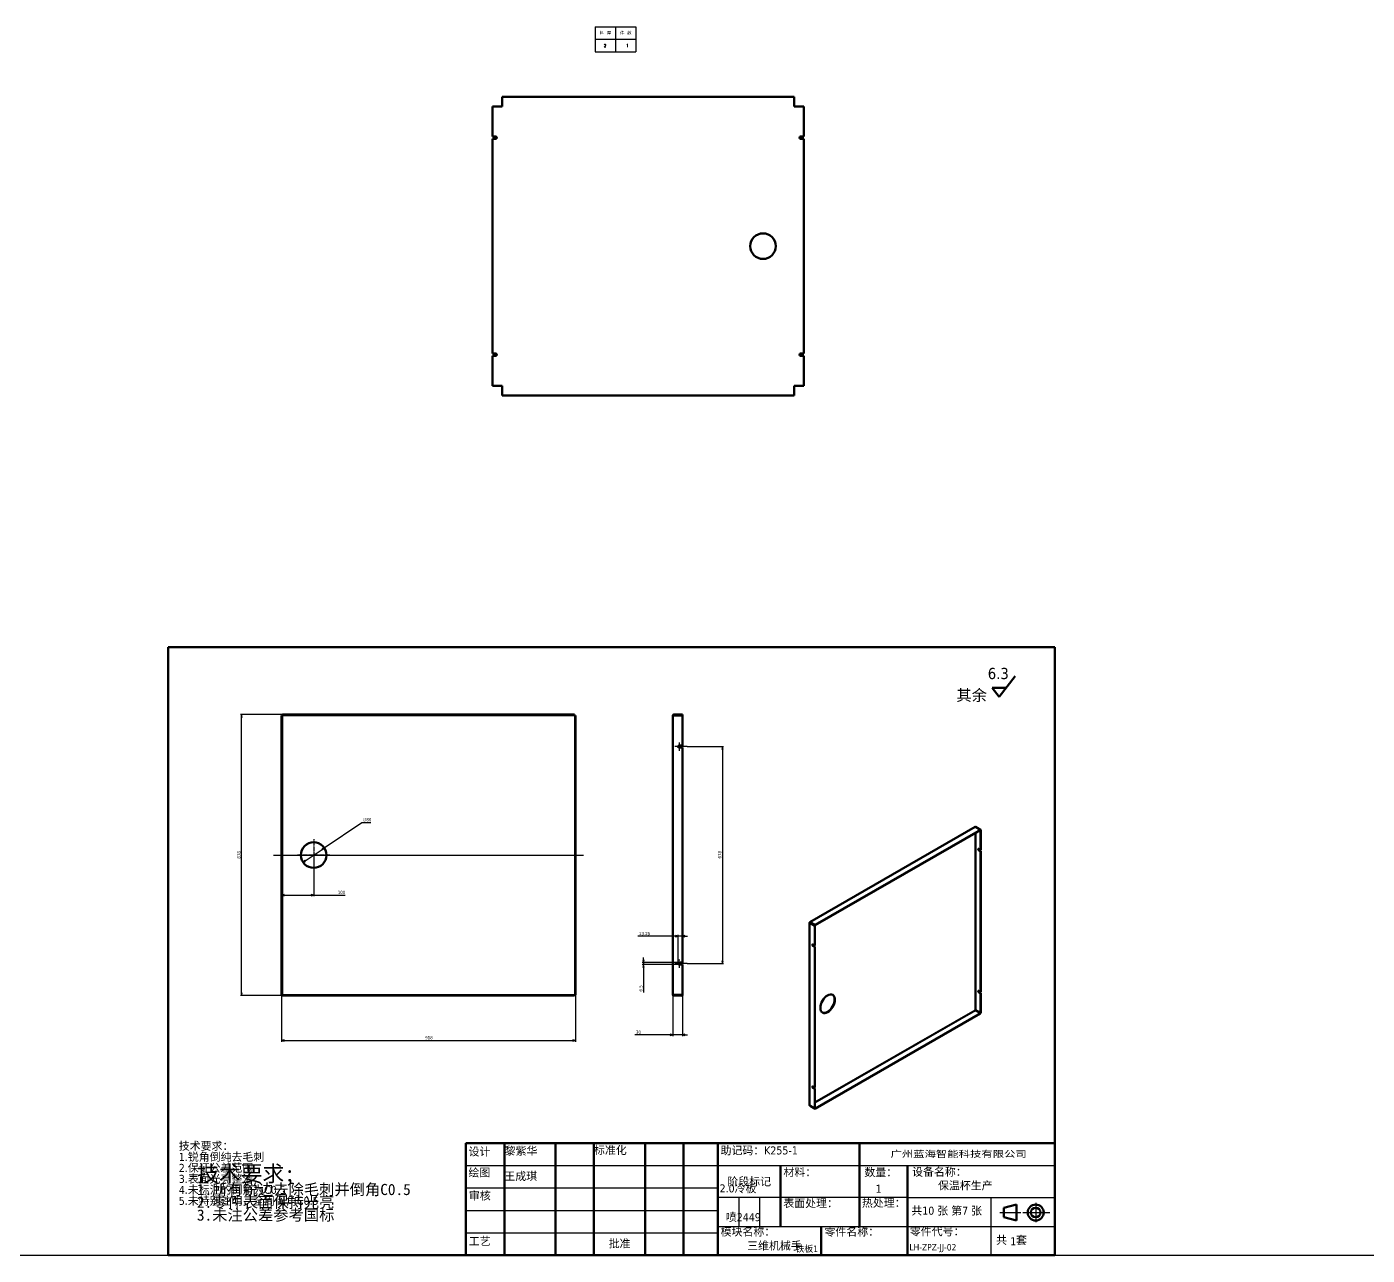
# Model space of a CAD drawing. Header units: millimetres. Extents: x 1472 to 285341, y -86221 to 5170.
# Drawn here: x 18563 to 22751, y 1332 to 5170 of the extents above; entities that cross this region are included whole.
import ezdxf
from ezdxf.enums import TextEntityAlignment as Align

# ---------------------------------------------------------------- set-up
doc = ezdxf.new("R2010")
doc.units = ezdxf.units.MM
doc.linetypes.add('CHAIN', pattern=[0.3543, 0.2362, -0.0295, 0.0591, -0.0295])
for name, color, linetype, lineweight, true_color in [('中心标记 (ISO)', 1, 'Continuous', 25, 0xff0000), ('中心线 (ISO)', 1, 'Continuous', 25, 0xff0000), ('尺寸 (ISO)', 5, 'Continuous', 25, 0x0000ff)]:
    doc.layers.add(name, color=color, linetype=linetype, lineweight=lineweight, true_color=true_color)
for name, color, linetype, lineweight in [('可见 (ISO)', 7, 'Continuous', 50), ('可见窄的 (ISO)', 7, 'Continuous', 35), ('图框 (ISO)', 7, 'Continuous', 70), ('标题 (ISO)', 7, 'Continuous', 50), ('符号 (ISO)', 7, 'Continuous', 25)]:
    doc.layers.add(name, color=color, linetype=linetype, lineweight=lineweight)
doc.styles.add('DIM', font='romans.shx', dxfattribs={"width": 0.8, "bigfont": 'bigfont.shx'})
doc.styles.get("Standard").update_dxf_attribs({"font": 'arial.ttf'})
doc.styles.add('文本样式19', font='tahoma.ttf')
doc.styles.add('文本样式91', font='tahoma.ttf')
doc.styles.add('注释文本 (ISO)', font='tahoma.ttf')
doc.dimstyles.get("Standard").update_dxf_attribs({"dimtxt": 0.18, "dimasz": 0.18, "dimexe": 0.18, "dimexo": 0.0625, "dimgap": 0.09, "dimtad": 0, "dimtih": 1, "dimtoh": 1, "dimdec": 4, "dimzin": 0, "dimdsep": 46, "dimtxsty": 'Standard', "dimcen": 0.09, "dimadec": 0, "dimazin": 0, "dimtfac": 1, "dimtdec": 4, "dimtofl": 0, "dimtmove": 0, "dimatfit": 3, "dimfxl": 0, "dimtolj": 1, "dimtzin": 0, "dimarcsym": 0})
doc.dimstyles.new('默认 (GB)', dxfattribs={"dimscale": 4, "dimtxt": 2.5, "dimasz": 2, "dimexe": 1, "dimexo": 0, "dimgap": 0.75, "dimtad": 1, "dimtoh": 1, "dimrnd": 1e-08, "dimdsep": 46, "dimtxsty": '注释文本 (ISO)', "dimblk": 'Filled-1', "dimcen": 0.09, "dimdle": 10, "dimclrd": 256, "dimclre": 256, "dimclrt": 256, "dimaunit": 1, "dimazin": 2, "dimtfac": 0.8, "dimtdec": 3, "dimtmove": 0, "dimatfit": 3, "dimldrblk": 'Filled-2', "dimfxl": 0, "dimtolj": 1, "dimtzin": 0, "dimlwd": -1, "dimlwe": -1, "dimarcsym": 0})

# ---------------------------------------------------------------- blocks, each defined once
blk = doc.blocks.new('图框 A3-A4')
at = {"layer": '图框 (ISO)'}
for p, q in [((287, 200), (10, 200)), ((10, 200), (10, 10)), ((287, 10), (287, 200)), ((10, 10), (287, 10))]:
    blk.add_line(p, q, dxfattribs=at)
blk = doc.blocks.new('标题栏 GB1')
at = {"layer": '标题 (ISO)'}
for p, q in [((361.15, 211.7), (366.21, 218.12)), ((361.15, 211.7), (359.01, 214.46)), ((359.01, 214.46), (363.33, 214.46)), ((194.57, 65.23), (194.57, 72.23)), ((194.57, 72.23), (378.57, 72.23)), ((206.57, 65.23), (206.57, 72.23)), ((222.57, 65.23), (222.57, 72.23)), ((234.57, 65.23), (234.57, 72.23)), ((250.57, 65.23), (250.57, 72.23)), ((262.57, 65.23), (262.57, 72.23)), ((273.31, 65.23), (273.31, 72.23)), ((317.57, 65.23), (317.57, 72.23)), ((378.57, 72.23), (378.57, 65.23)), ((194.57, 37.23), (194.57, 65.23)), ((206.57, 37.23), (206.57, 65.23)), ((222.57, 44.23), (222.57, 65.23)), ((234.57, 37.23), (234.57, 65.23)), ((250.57, 37.23), (250.57, 65.23)), ((262.57, 37.23), (262.57, 65.23)), ((273.31, 65.23), (273.31, 37.23)), ((317.57, 55.23), (317.57, 65.23)), ((378.57, 65.23), (378.57, 37.23)), ((317.57, 55.23), (317.57, 46.23)), ((366.57, 53.06), (362.57, 52.06)), ((362.57, 52.06), (362.57, 49.06)), ((366.57, 48.06), (366.57, 53.06)), ((305.57, 46.23), (305.57, 37.23)), ((362.57, 49.06), (366.57, 48.06)), ((222.57, 44.23), (222.57, 37.23)), ((378.57, 37.23), (194.57, 37.23))]:
    blk.add_line(p, q, dxfattribs=at)
at = {"layer": '标题 (ISO)', "lineweight": 25}
for p, q in [((194.57, 65.23), (273.31, 65.23)), ((273.31, 65.23), (378.57, 65.23)), ((194.57, 58.23), (273.31, 58.23)), ((332.57, 55.23), (273.31, 55.23)), ((279.81, 55.23), (279.81, 46.23)), ((286.31, 55.23), (286.31, 46.23)), ((332.57, 55.23), (378.57, 55.23)), ((358.57, 55.23), (358.57, 46.23)), ((194.57, 51.23), (273.31, 51.23)), ((361.32, 50.56), (367.88, 50.56)), ((368.55, 50.56), (370.07, 50.56)), ((370.07, 50.56), (376.97, 50.56)), ((372.58, 53.56), (372.58, 47.56)), ((273.31, 46.23), (378.57, 46.23)), ((358.57, 46.23), (358.57, 37.23)), ((194.57, 44.23), (273.31, 44.23))]:
    blk.add_line(p, q, dxfattribs=at)
at = {"layer": '标题 (ISO)', "lineweight": 50}
for p, q in [((292.81, 65.23), (292.81, 46.23)), ((332.57, 65.23), (332.57, 37.23))]:
    blk.add_line(p, q, dxfattribs=at)
at = {"layer": '标题 (ISO)'}
for radius in [2.5, 1.5]:
    blk.add_circle((372.57, 50.56), radius, dxfattribs=at)
at = {"layer": '标题 (ISO)', "style": '注释文本 (ISO)'}
blk.add_text('阶段标记', height=2.5, dxfattribs=at).set_placement((283.06, 60.23), align=Align.MIDDLE_CENTER)
for s, insert, char_height, attachment_point in [('\\fTahoma|b0|i0;\\H3.5000;6.3', (357.6, 220.71), 3.5, 1), ('\\fTahoma|b0|i0;\\H3.5000;其余', (347.8, 213.91), 3.5, 1), ('\\f仿宋|b0|i0;\\H2.5000;黎紫华', (206.66, 71.05), 2.5, 1), ('\\fTahoma|b0|i0;标准化', (234.57, 71.28), 2.5, 1), ('助记码：K255-1', (274.11, 71.21), 2.5, 1), ('\\fTahoma|b0|i0;设计', (195.38, 70.83), 2.5, 1), ('\\fTahoma|b0|i0;\\W1.30;\\H2.0000;广州\\fArial|b0|i0;\\W1.30;\\H2.0000;蓝海\\fTahoma|b0|i0;\\W1.30;\\H2.0000;智能科技有限公司', (348.5, 68.73), 2, 5), ('\\fTahoma|b0|i0;绘图', (195.35, 64.28), 2.5, 1), ('\\fTahoma|b0|i0;材料：', (293.76, 64.39), 2.5, 1), ('\\fTahoma|b0|i0;数量：', (319.04, 64.37), 2.5, 1), ('\\fTahoma|b0|i0;设备名称：', (333.96, 64.5), 2.5, 1), ('保温杯生产', (342.05, 60.22), 2.5, 1), ('\\fTahoma|b0|i0;审核', (195.48, 57.07), 2.5, 1), ('\\fTahoma|b0|i0;热处理：', (318.29, 54.82), 2.5, 1), ('\\fTahoma|b0|i0;模块名称：', (274.14, 45.81), 2.5, 1), ('\\fTahoma|b0|i0;零件名称：', (306.59, 45.8), 2.5, 1), ('\\fTahoma|b0|i0;零件代号：', (333.25, 45.9), 2.5, 1), ('\\fTahoma|b0|i0;批准', (242.57, 40.73), 2.5, 5), ('1', (364.63, 42.81), 2.5, 1), ('三维机械手', (282.42, 41.45), 2.5, 1)]:
    blk.add_mtext(s, dxfattribs=dict(at, insert=insert, char_height=char_height, attachment_point=attachment_point))
at = {"layer": '标题 (ISO)', "insert": (104.85, 72.61), "char_height": 2.5, "attachment_point": 1, "line_spacing_factor": 0.823237, "style": '注释文本 (ISO)'}
blk.add_mtext('\\fTahoma|b0|i0;技术要求：\\P1.锐角倒纯去毛刺\\P2.保证公差范围\\P3.表面光亮整洁\\P4.未标注的倒角为C0.5\\P5.未特别注明，全周倒角C0.5\\P', dxfattribs=at)
at = {"layer": '标题 (ISO)', "char_height": 2.5, "attachment_point": 1, "style": '注释文本 (ISO)'}
for s, insert, width in [('\\f仿宋|b0|i0;\\H2.5000;王成琪', (206.57, 63.16), 11.2281), ('\\fTahoma|b0|i0;表面处理：', (293.74, 54.71), 17.19), ('\\fTahoma|b0|i0;工艺', (195.45, 42.85), 6.876), ('\\fTahoma|b0|i0;  共   套', (358.32, 43.18), 17.7919)]:
    blk.add_mtext(s, dxfattribs=dict(at, insert=insert, width=width))
at = {"layer": '标题 (ISO)', "insert": (333.72, 52.37), "char_height": 2.5, "width": 27.2374, "attachment_point": 1, "line_spacing_factor": 0.987884, "style": '注释文本 (ISO)'}
blk.add_mtext('共10 张 第7 张', dxfattribs=at)
at = {"layer": '标题 (ISO)'}
for tag, p, height, style in [('材料_001', (293.5, 56.7), 2.5, '注释文本 (ISO)'), ('零件代号_001', (306.4, 37.87), 2, '文本样式91'), ('描述_001', (333.1, 38.7), 2, '文本样式91')]:
    blk.add_attdef(tag, p, '', height=height, dxfattribs=dict(at, style=style))
at = {"layer": '标题 (ISO)', "style": '文本样式91'}
blk.add_attdef('热处理', text='', height=2, dxfattribs=at).set_placement((318.2, 50.63), align=Align.TOP_LEFT)
at = {"layer": '标题 (ISO)', "style": '文本样式19'}
for tag, p in [('工程核准人', (256.57, 40.73)), ('工程批准日期', (267.94, 40.73))]:
    blk.add_attdef(tag, text='', height=1, dxfattribs=at).set_placement(p, align=Align.MIDDLE_CENTER)
blk = doc.blocks.new('Filled-1')
at = {"color": 0}
for p, q in [((0, 0), (-1, 0.25)), ((-1, 0.25), (-1, -0.25)), ((-1, 0), (0, 0)), ((-1, -0.25), (0, 0))]:
    blk.add_line(p, q, dxfattribs=at)
at = {"color": 0, "flags": 128}
blk.add_lwpolyline([(-1, -0.25), (0, 0), (-1, 0.25), (-1, -0.25)], dxfattribs=at)
at = {"color": 0}
blk.add_solid([(-1, -0.25), (0, 0), (-1, 0.25), (-1, -0.25)], dxfattribs=at)
blk = doc.blocks.new('*D194')
at = {"layer": 'Defpoints', "color": 0, "transparency": 16777216}
for p in [(19359.5, 2145.7), (20277.5, 2145.7), (20277.5, 2003.3)]:
    blk.add_point(p, dxfattribs=at)
at = {"layer": '尺寸 (ISO)', "transparency": 16777216}
for p, q in [((19359.5, 2145.7), (19359.5, 1999.3)), ((20277.5, 2145.7), (20277.5, 1999.3)), ((19367.5, 2003.3), (20269.5, 2003.3))]:
    blk.add_line(p, q, dxfattribs=at)
at = {"layer": '尺寸 (ISO)', "transparency": 16777216, "xscale": 8, "yscale": 8, "zscale": 8, "rotation": 180}
blk.add_blockref('Filled-1', (19359.5, 2003.3), dxfattribs=at)
at = {"layer": '尺寸 (ISO)', "transparency": 16777216, "xscale": 8, "yscale": 8, "zscale": 8}
blk.add_blockref('Filled-1', (20277.5, 2003.3), dxfattribs=at)
at = {"layer": '尺寸 (ISO)', "transparency": 16777216, "insert": (19807.8, 2016.8), "char_height": 10, "attachment_point": 1, "style": '注释文本 (ISO)'}
blk.add_mtext('\\A1;918', dxfattribs=at)
blk = doc.blocks.new('Filled-2')
at = {"color": 0}
for p, q in [((0, 0), (-1, 0.125)), ((-1, 0.125), (-1, -0.125)), ((-1, 0), (0, 0)), ((-1, -0.125), (0, 0))]:
    blk.add_line(p, q, dxfattribs=at)
at = {"color": 0, "flags": 128}
blk.add_lwpolyline([(-1, -0.125), (0, 0), (-1, 0.125), (-1, -0.125)], dxfattribs=at)
at = {"color": 0}
blk.add_solid([(-1, -0.125), (0, 0), (-1, 0.125), (-1, -0.125)], dxfattribs=at)
blk = doc.blocks.new('*D195')
at = {"layer": 'Defpoints', "color": 0, "transparency": 16777216}
for p in [(19234.5, 3021.1), (19362.1, 3021.1), (19362.1, 2143.1)]:
    blk.add_point(p, dxfattribs=at)
at = {"layer": '尺寸 (ISO)', "transparency": 16777216}
for p, q in [((19362.1, 3021.1), (19230.5, 3021.1)), ((19234.5, 2151.1), (19234.5, 3013.1)), ((19362.1, 2143.1), (19230.5, 2143.1))]:
    blk.add_line(p, q, dxfattribs=at)
at = {"layer": '尺寸 (ISO)', "transparency": 16777216, "xscale": 8, "yscale": 8, "zscale": 8}
for p, rotation in [((19234.5, 3021.1), 90), ((19234.5, 2143.1), 270)]:
    blk.add_blockref('Filled-1', p, dxfattribs=dict(at, rotation=rotation))
at = {"layer": '尺寸 (ISO)', "transparency": 16777216, "insert": (19221, 2571.2), "char_height": 10, "attachment_point": 1, "rotation": 90, "style": '注释文本 (ISO)'}
blk.add_mtext('\\A1;878', dxfattribs=at)
blk = doc.blocks.new('*D187')
at = {"layer": 'Defpoints', "color": 0, "transparency": 16777216}
for p in [(19359.5, 2682.1), (19459.5, 2582.1), (19459.5, 2457.4)]:
    blk.add_point(p, dxfattribs=at)
at = {"layer": '尺寸 (ISO)', "transparency": 16777216}
for p, q in [((19459.5, 2582.1), (19459.5, 2453.4)), ((19367.5, 2457.4), (19451.5, 2457.4)), ((19459.5, 2457.4), (19558.1, 2457.4))]:
    blk.add_line(p, q, dxfattribs=at)
at = {"layer": '尺寸 (ISO)', "transparency": 16777216, "xscale": 8, "yscale": 8, "zscale": 8, "rotation": 180}
blk.add_blockref('Filled-1', (19359.5, 2457.4), dxfattribs=at)
at = {"layer": '尺寸 (ISO)', "transparency": 16777216, "xscale": 8, "yscale": 8, "zscale": 8}
blk.add_blockref('Filled-1', (19459.5, 2457.4), dxfattribs=at)
at = {"layer": '尺寸 (ISO)', "transparency": 16777216, "insert": (19534.6, 2470.8), "char_height": 10, "attachment_point": 1, "style": '注释文本 (ISO)'}
blk.add_mtext('\\A1;100', dxfattribs=at)
blk = doc.blocks.new('*D188')
at = {"layer": 'Defpoints', "color": 0, "transparency": 16777216}
for p in [(20581.4, 2146.1), (20611.4, 2145.7), (20611.4, 2020.7)]:
    blk.add_point(p, dxfattribs=at)
at = {"layer": '尺寸 (ISO)', "transparency": 16777216}
for p, q in [((20581.4, 2146.1), (20581.4, 2016.7)), ((20611.4, 2145.7), (20611.4, 2016.7)), ((20573.4, 2020.7), (20463.4, 2020.7)), ((20611.4, 2020.7), (20581.4, 2020.7)), ((20619.4, 2020.7), (20627.4, 2020.7))]:
    blk.add_line(p, q, dxfattribs=at)
at = {"layer": '尺寸 (ISO)', "transparency": 16777216, "xscale": 8, "yscale": 8, "zscale": 8}
blk.add_blockref('Filled-1', (20581.4, 2020.7), dxfattribs=at)
at = {"layer": '尺寸 (ISO)', "transparency": 16777216, "xscale": 8, "yscale": 8, "zscale": 8, "rotation": 180}
blk.add_blockref('Filled-1', (20611.4, 2020.7), dxfattribs=at)
at = {"layer": '尺寸 (ISO)', "transparency": 16777216, "insert": (20466.4, 2034.1), "char_height": 10, "attachment_point": 1, "style": '注释文本 (ISO)'}
blk.add_mtext('\\A1;30', dxfattribs=at)
blk = doc.blocks.new('*D189')
at = {"layer": 'Defpoints', "color": 0, "transparency": 16777216}
for p in [(20626.4, 2921.1), (20626.4, 2243.1), (20736.4, 2243.1)]:
    blk.add_point(p, dxfattribs=at)
at = {"layer": '尺寸 (ISO)', "transparency": 16777216}
for p, q in [((20626.4, 2921.1), (20740.4, 2921.1)), ((20736.4, 2913.1), (20736.4, 2251.1)), ((20626.4, 2243.1), (20740.4, 2243.1))]:
    blk.add_line(p, q, dxfattribs=at)
at = {"layer": '尺寸 (ISO)', "transparency": 16777216, "xscale": 8, "yscale": 8, "zscale": 8}
for p, rotation in [((20736.4, 2921.1), 90), ((20736.4, 2243.1), 270)]:
    blk.add_blockref('Filled-1', p, dxfattribs=dict(at, rotation=rotation))
at = {"layer": '尺寸 (ISO)', "transparency": 16777216, "insert": (20723, 2571.5), "char_height": 10, "attachment_point": 1, "rotation": 90, "style": '注释文本 (ISO)'}
blk.add_mtext('\\A1;678', dxfattribs=at)
blk = doc.blocks.new('*D190')
at = {"layer": 'Defpoints', "color": 0, "transparency": 16777216}
for p in [(19492.6, 2604.5), (19426.4, 2559.7)]:
    blk.add_point(p, dxfattribs=at)
at = {"layer": '尺寸 (ISO)', "transparency": 16777216}
for p, q in [((19492.6, 2604.5), (19610.4, 2684.2)), ((19610.4, 2684.2), (19638.1, 2684.2)), ((19433, 2564.2), (19486, 2600))]:
    blk.add_line(p, q, dxfattribs=at)
at = {"layer": '尺寸 (ISO)', "transparency": 16777216, "xscale": 8, "yscale": 8, "zscale": 8}
for p, rotation in [((19492.6, 2604.5), 34.06945370860816), ((19426.4, 2559.7), 214.0694537086082)]:
    blk.add_blockref('Filled-1', p, dxfattribs=dict(at, rotation=rotation))
at = {"layer": '尺寸 (ISO)', "transparency": 16777216, "insert": (19613.4, 2697.9), "char_height": 10, "attachment_point": 1, "style": '注释文本 (ISO)'}
blk.add_mtext('\\A1;∅80', dxfattribs=at)
blk = doc.blocks.new('*D191')
at = {"layer": 'Defpoints', "color": 0, "transparency": 16777216}
for p in [(20490.2, 2239.9), (20601.4, 2246.4), (20601.4, 2239.9)]:
    blk.add_point(p, dxfattribs=at)
at = {"layer": '尺寸 (ISO)', "transparency": 16777216}
for p, q in [((20490.2, 2254.4), (20490.2, 2262.4)), ((20601.4, 2246.4), (20486.2, 2246.4)), ((20601.4, 2239.9), (20486.2, 2239.9)), ((20490.2, 2246.4), (20490.2, 2239.9)), ((20490.2, 2231.9), (20490.2, 2152.8))]:
    blk.add_line(p, q, dxfattribs=at)
at = {"layer": '尺寸 (ISO)', "transparency": 16777216, "xscale": 8, "yscale": 8, "zscale": 8}
for p, rotation in [((20490.2, 2246.4), 270), ((20490.2, 2239.9), 90)]:
    blk.add_blockref('Filled-1', p, dxfattribs=dict(at, rotation=rotation))
at = {"layer": '尺寸 (ISO)', "transparency": 16777216, "insert": (20476.8, 2155.8), "char_height": 10, "attachment_point": 1, "rotation": 90, "style": '注释文本 (ISO)'}
blk.add_mtext('\\A1;6.5', dxfattribs=at)
blk = doc.blocks.new('*D192')
at = {"layer": 'Defpoints', "color": 0, "transparency": 16777216}
for p in [(20598.2, 2328.7), (20611.4, 2303.7), (20598.2, 2243.1)]:
    blk.add_point(p, dxfattribs=at)
at = {"layer": '尺寸 (ISO)', "transparency": 16777216}
for p, q in [((20590.2, 2328.7), (20472.6, 2328.7)), ((20598.2, 2243.1), (20598.2, 2332.7)), ((20611.4, 2328.7), (20598.2, 2328.7)), ((20619.4, 2328.7), (20627.4, 2328.7))]:
    blk.add_line(p, q, dxfattribs=at)
at = {"layer": '尺寸 (ISO)', "transparency": 16777216, "xscale": 8, "yscale": 8, "zscale": 8}
blk.add_blockref('Filled-1', (20598.2, 2328.7), dxfattribs=at)
at = {"layer": '尺寸 (ISO)', "transparency": 16777216, "xscale": 8, "yscale": 8, "zscale": 8, "rotation": 180}
blk.add_blockref('Filled-1', (20611.4, 2328.7), dxfattribs=at)
at = {"layer": '尺寸 (ISO)', "transparency": 16777216, "insert": (20475.6, 2342.1), "char_height": 10, "attachment_point": 1, "style": '注释文本 (ISO)'}
blk.add_mtext('\\A1;13.25', dxfattribs=at)
blk = doc.blocks.new('加工')
at = {"layer": '符号 (ISO)', "insert": (-36.68, 11.05), "char_height": 2.5, "width": 80.4946, "attachment_point": 1, "line_spacing_factor": 0.683636, "style": '注释文本 (ISO)'}
blk.add_mtext('{\\fFangSong|b0|i0|c134|p49;\\H2x;技术要求\\fFangSong|b0|i0|c0|p49;;\\P\\H0.7x;1.\\fFangSong|b0|i0|c134|p49;所有锐边去除毛刺并倒角\\fFangSong|b0|i0|c0|p49;C0.5\\H2.12498x; \\H0.47059x;\\P2.\\fFangSong|b0|i0|c134|p49;零件表面保持光亮\\H1.84035x; \\H0.54337x;\\P\\fFangSong|b0|i0|c0|p49;3.\\fFangSong|b0|i0|c134|p49;未注公差参考国标\\H1.80945x; }', dxfattribs=at)
blk = doc.blocks.new('*D193')
at = {"color": 0, "lineweight": -2, "transparency": 16777216}
for p, q in [((20611.4, 2144.6), (20610.3, 2144.6)), ((20611.4, 2143.1), (20610.3, 2143.1)), ((20610.4, 2146.4), (20610.4, 2148.2)), ((20610.4, 2141.3), (20610.4, 2139.5))]:
    blk.add_line(p, q, dxfattribs=at)
at = {"color": 0, "transparency": 16777216}
for points in [[(20610.1, 2146.4), (20610.7, 2146.4), (20610.4, 2144.6)], [(20610.1, 2141.3), (20610.7, 2141.3), (20610.4, 2143.1)]]:
    blk.add_solid(points, dxfattribs=at)
at = {"layer": 'Defpoints', "color": 0, "transparency": 16777216}
for p in [(20610.4, 2143.1), (20611.4, 2144.6), (20611.4, 2143.1)]:
    blk.add_point(p, dxfattribs=at)
at = {"color": 0, "transparency": 16777216, "insert": (20610.4, 2143.9), "char_height": 0.25, "attachment_point": 5}
blk.add_mtext('\\A1;1.5000', dxfattribs=at)
blk = doc.blocks.new('*T31')
at = {"color": 0, "linetype": 'ByBlock', "lineweight": -2, "transparency": 16777216}
for p, q in [((0, 0), (127, 0)), ((0, 0), (0, -78)), ((63.5, 0), (63.5, -78)), ((127, 0), (127, -78)), ((0, -39), (127, -39)), ((0, -78), (127, -78))]:
    blk.add_line(p, q, dxfattribs=at)
at = {"color": 0, "transparency": 16777216, "char_height": 10, "width": 60.5, "attachment_point": 5}
for s, insert in [('{\\fSimSun|b0|i0|c134|p2;料 厚}', (31.75, -19.5)), ('{\\fSimSun|b0|i0|c134|p2;件 数}', (95.25, -19.5))]:
    blk.add_mtext(s, dxfattribs=dict(at, insert=insert))
blk = doc.blocks.new('拆图参数')
blk.add_blockref('*T31', (-63.5, 78))
at = {"style": 'DIM', "width": 0.8}
blk.add_attdef('6', text='', height=10, dxfattribs=at).set_placement((-37.1, 18.9), align=Align.MIDDLE_LEFT)
blk.add_attdef('1', text='', height=10, dxfattribs=at).set_placement((36.6, 19.3), align=Align.MIDDLE_CENTER)

msp = doc.modelspace()

# ---------------------------------------------------------------- linework, layer by layer
msp.add_line((2580.4943, 1332.2076), (59870.06257, 1332.2076))
at = {"layer": '中心标记 (ISO)', "linetype": 'CHAIN', "ltscale": 2.9446}
for p, q in [((20601.42309, 2934.3728), (20601.42309, 2907.8728)), ((20601.42309, 2256.3728), (20601.42309, 2229.8728))]:
    msp.add_line(p, q, dxfattribs=at)
at = {"layer": '中心标记 (ISO)', "linetype": 'CHAIN', "ltscale": 4.250268}
for p, q in [((20626.42309, 2921.1228), (20588.17309, 2921.1228)), ((20626.42309, 2243.1228), (20588.17309, 2243.1228))]:
    msp.add_line(p, q, dxfattribs=at)
at = {"layer": '中心标记 (ISO)', "linetype": 'CHAIN', "ltscale": 11.111974}
for p, q in [((19459.48974, 2632.1228), (19459.48974, 2532.1228)), ((19509.48974, 2582.1228), (19409.48974, 2582.1228))]:
    msp.add_line(p, q, dxfattribs=at)
at = {"layer": '中心线 (ISO)', "linetype": 'CHAIN', "ltscale": 23.990969}
msp.add_line((19334.48974, 2582.1228), (20302.48974, 2582.1228), dxfattribs=at)
at = {"layer": '可见 (ISO)'}
for p, q in [((20047.99158, 4951.05177), (20960.87026, 4951.05177)), ((20047.99158, 4924.05177), (20047.99158, 4951.05177)), ((20960.87026, 4951.05177), (20960.87026, 4924.05177)), ((20018.038, 4826.90885), (20018.038, 4921.09819)), ((20018.038, 4921.09819), (20045.038, 4921.09819)), ((20045.038, 4921.09819), (20045.038, 4920.65885)), ((20045.038, 4920.65885), (20048.43092, 4920.65885)), ((20048.43092, 4924.05177), (20047.99158, 4924.05177)), ((20048.43092, 4920.65885), (20048.43092, 4924.05177)), ((20960.87026, 4924.05177), (20960.43092, 4924.05177)), ((20960.43092, 4924.05177), (20960.43092, 4920.65885)), ((20960.43092, 4920.65885), (20963.82384, 4920.65885)), ((20963.82384, 4920.65885), (20963.82384, 4921.09819)), ((20963.82384, 4921.09819), (20990.82384, 4921.09819)), ((20990.82384, 4921.09819), (20990.82384, 4826.90885)), ((20018.038, 4826.90885), (20028.038, 4826.90885)), ((20028.038, 4820.40885), (20018.038, 4820.40885)), ((20018.038, 4148.90885), (20018.038, 4820.40885)), ((20980.82384, 4826.90885), (20990.82384, 4826.90885)), ((20990.82384, 4820.40885), (20980.82384, 4820.40885)), ((20990.82384, 4820.40885), (20990.82384, 4148.90885)), ((20018.038, 4148.90885), (20028.038, 4148.90885)), ((20980.82384, 4148.90885), (20990.82384, 4148.90885)), ((20028.038, 4142.40885), (20018.038, 4142.40885)), ((20018.038, 4048.21951), (20018.038, 4142.40885)), ((20990.82384, 4142.40885), (20980.82384, 4142.40885)), ((20990.82384, 4142.40885), (20990.82384, 4048.21951)), ((20045.038, 4048.21951), (20018.038, 4048.21951)), ((20048.43092, 4048.65885), (20045.038, 4048.65885)), ((20045.038, 4048.65885), (20045.038, 4048.21951)), ((20047.99158, 4018.26593), (20047.99158, 4045.26593)), ((20047.99158, 4045.26593), (20048.43092, 4045.26593)), ((20048.43092, 4045.26593), (20048.43092, 4048.65885)), ((20963.82384, 4048.65885), (20960.43092, 4048.65885)), ((20960.43092, 4048.65885), (20960.43092, 4045.26593)), ((20960.43092, 4045.26593), (20960.87026, 4045.26593)), ((20960.87026, 4045.26593), (20960.87026, 4018.26593)), ((20963.82384, 4048.21951), (20963.82384, 4048.65885)), ((20990.82384, 4048.21951), (20963.82384, 4048.21951)), ((20960.87026, 4018.26593), (20047.99158, 4018.26593)), ((19359.48974, 3018.56214), (19359.48974, 2924.3728)), ((19360.98974, 3018.56214), (19359.48974, 3018.56214)), ((19360.98974, 3018.56214), (19360.98974, 2924.3728)), ((19362.48974, 3018.1228), (19360.98974, 3018.1228)), ((20274.92908, 3021.1228), (19362.0504, 3021.1228)), ((19362.0504, 3019.6228), (19362.0504, 3021.1228)), ((20274.92908, 3019.6228), (19362.0504, 3019.6228)), ((19362.48974, 3018.1228), (19362.48974, 3019.6228)), ((20274.48974, 3018.1228), (20274.48974, 3019.6228)), ((20274.48974, 3018.1228), (20275.98974, 3018.1228)), ((20274.92908, 3019.6228), (20274.92908, 3021.1228)), ((20275.98974, 2924.3728), (20275.98974, 3018.56214)), ((20275.98974, 3018.56214), (20277.48974, 3018.56214)), ((20277.48974, 2924.3728), (20277.48974, 3018.56214)), ((20584.42309, 3018.1228), (20581.42309, 3018.1228)), ((20581.42309, 2146.1228), (20581.42309, 3018.1228)), ((20611.42309, 3021.1228), (20584.42309, 3021.1228)), ((20584.42309, 3019.6228), (20584.42309, 3021.1228)), ((20584.42309, 3019.6228), (20611.42309, 3019.6228)), ((20584.42309, 3018.1228), (20584.42309, 3018.56214)), ((20584.42309, 3018.56214), (20611.42309, 3018.56214)), ((20611.42309, 3019.6228), (20611.42309, 3021.1228)), ((20611.42309, 3018.56214), (20611.42309, 2924.3728)), ((19359.48974, 2917.8728), (19359.48974, 2924.3728)), ((19359.48974, 2924.3728), (19360.98974, 2924.3728)), ((19360.98974, 2917.8728), (19359.48974, 2917.8728)), ((19359.48974, 2917.8728), (19359.48974, 2246.3728)), ((19360.98974, 2924.3728), (19360.98974, 2917.8728)), ((19360.98974, 2917.8728), (19360.98974, 2246.3728)), ((20275.98974, 2917.8728), (20275.98974, 2924.3728)), ((20275.98974, 2924.3728), (20277.48974, 2924.3728)), ((20277.48974, 2917.8728), (20275.98974, 2917.8728)), ((20275.98974, 2246.3728), (20275.98974, 2917.8728)), ((20277.48974, 2924.3728), (20277.48974, 2917.8728)), ((20277.48974, 2246.3728), (20277.48974, 2917.8728)), ((20601.42309, 2924.3728), (20611.42309, 2924.3728)), ((20611.42309, 2917.8728), (20601.42309, 2917.8728)), ((20611.42309, 2917.8728), (20611.42309, 2246.3728)), ((21010.02125, 2373.01355), (21525.92636, 2670.10354)), ((21542.64607, 2661.33355), (21026.24391, 2363.95732)), ((21542.64607, 2660.35249), (21026.24391, 2362.97626)), ((21527.12403, 2669.98586), (21527.37256, 2670.12897)), ((21527.37256, 2670.12897), (21542.64607, 2661.33355)), ((21542.64374, 2660.35115), (21543.24607, 2660.0043)), ((21542.64607, 2660.35249), (21542.64607, 2661.33355)), ((21544.0946, 2660.49293), (21542.64607, 2661.32708)), ((21543.24607, 2660.0043), (21544.0946, 2660.49293)), ((21543.24607, 2598.40092), (21543.24607, 2660.0043)), ((21544.0946, 2598.88955), (21544.0946, 2660.49293)), ((21537.58921, 2601.65848), (21543.24607, 2598.40092)), ((21543.24607, 2594.14967), (21537.58921, 2597.40724)), ((21538.43774, 2597.89587), (21544.0946, 2594.63831)), ((21543.24607, 2598.40092), (21544.0946, 2598.88955)), ((21544.0946, 2594.63831), (21543.24607, 2594.14967)), ((21543.24607, 2154.96336), (21543.24607, 2594.14967)), ((21544.0946, 2155.45199), (21544.0946, 2594.63831)), ((21008.81893, 1800.61288), (21008.81893, 2370.93375)), ((21010.3704, 2371.42239), (21009.52187, 2371.91102)), ((21010.3704, 2370.73246), (21009.52187, 2370.24383)), ((21009.52187, 2369.95648), (21009.52187, 2370.24383)), ((21009.52187, 2370.24383), (21024.79538, 2361.4484)), ((21010.3704, 2370.73246), (21025.64391, 2361.93703)), ((21010.9704, 2372.75275), (21011.21893, 2372.89586)), ((21026.24391, 2363.95732), (21010.9704, 2372.75275)), ((21010.9704, 2371.77169), (21010.9704, 2372.75275)), ((21010.9704, 2371.77169), (21026.24391, 2362.97626)), ((21025.64391, 2361.93703), (21024.79538, 2361.4484)), ((21024.79538, 2361.4484), (21024.79538, 2299.84502)), ((21025.64391, 2361.93703), (21025.64391, 2300.33365)), ((21026.24391, 2362.97626), (21026.24391, 2363.95732)), ((21019.13852, 2303.10259), (21024.79538, 2299.84502)), ((21024.79538, 2295.59377), (21019.13852, 2298.85134)), ((21019.98705, 2299.33998), (21025.64391, 2296.08241)), ((21024.79538, 2299.84502), (21025.64391, 2300.33365)), ((21025.64391, 2296.08241), (21024.79538, 2295.59377)), ((21024.79538, 2295.59377), (21024.79538, 1856.40746)), ((21025.64391, 2296.08241), (21025.64391, 1856.89609)), ((19359.48974, 2246.3728), (19360.98974, 2246.3728)), ((19359.48974, 2239.8728), (19359.48974, 2246.3728)), ((19360.98974, 2239.8728), (19359.48974, 2239.8728)), ((19359.48974, 2239.8728), (19359.48974, 2145.68346)), ((19360.98974, 2246.3728), (19360.98974, 2239.8728)), ((19360.98974, 2239.8728), (19360.98974, 2145.68346)), ((20275.98974, 2246.3728), (20277.48974, 2246.3728)), ((20275.98974, 2239.8728), (20275.98974, 2246.3728)), ((20277.48974, 2239.8728), (20275.98974, 2239.8728)), ((20275.98974, 2145.68346), (20275.98974, 2239.8728)), ((20277.48974, 2246.3728), (20277.48974, 2239.8728)), ((20277.48974, 2145.68346), (20277.48974, 2239.8728)), ((20601.42309, 2246.3728), (20611.42309, 2246.3728)), ((20611.42309, 2239.8728), (20601.42309, 2239.8728)), ((20611.42309, 2239.8728), (20611.42309, 2145.68346)), ((19360.98974, 2145.68346), (19359.48974, 2145.68346)), ((19362.48974, 2146.1228), (19360.98974, 2146.1228)), ((19362.0504, 2144.6228), (20274.92908, 2144.6228)), ((19362.0504, 2144.6228), (19362.0504, 2143.1228)), ((19362.0504, 2143.1228), (20274.92908, 2143.1228)), ((19362.48974, 2146.1228), (19362.48974, 2144.6228)), ((20274.48974, 2146.1228), (20274.48974, 2144.6228)), ((20274.48974, 2146.1228), (20275.98974, 2146.1228)), ((20274.92908, 2144.6228), (20274.92908, 2143.1228)), ((20275.98974, 2145.68346), (20277.48974, 2145.68346)), ((20581.42309, 2146.1228), (20584.42309, 2146.1228)), ((20584.42309, 2145.68346), (20584.42309, 2146.1228)), ((20611.42309, 2145.68346), (20584.42309, 2145.68346)), ((20584.42309, 2144.6228), (20611.42309, 2144.6228)), ((20584.42309, 2144.6228), (20584.42309, 2143.1228)), ((20584.42309, 2143.1228), (20611.42309, 2143.1228)), ((20611.42309, 2144.6228), (20611.42309, 2143.1228)), ((21537.58921, 2158.22092), (21543.24607, 2154.96336)), ((21543.24607, 2150.71211), (21537.58921, 2153.96968)), ((21538.43774, 2154.45831), (21544.0946, 2151.20075)), ((21543.24607, 2154.96336), (21544.0946, 2155.45199)), ((21544.0946, 2151.20075), (21543.24607, 2150.71211)), ((21543.24607, 2089.10873), (21543.24607, 2150.71211)), ((21544.0946, 2089.59737), (21544.0946, 2151.20075)), ((21527.12403, 2096.72181), (21527.37256, 2096.86493)), ((21527.37256, 2096.86493), (21542.64607, 2088.0695)), ((21527.97256, 2098.1915), (21527.97256, 2097.90416)), ((21527.97256, 2097.90416), (21543.24607, 2089.10873)), ((21026.24391, 1790.69328), (21542.64607, 2088.0695)), ((21026.24391, 1789.71222), (21542.64607, 2087.08845)), ((21542.64607, 2088.0695), (21542.64607, 2087.08845)), ((21543.24607, 2089.10873), (21544.0946, 2089.59737)), ((21019.13852, 1859.66502), (21024.79538, 1856.40746)), ((21024.79538, 1852.15621), (21019.13852, 1855.41378)), ((21019.98705, 1855.90241), (21025.64391, 1852.64485)), ((21024.79538, 1856.40746), (21025.64391, 1856.89609)), ((21025.64391, 1852.64485), (21024.79538, 1852.15621)), ((21024.79538, 1852.15621), (21024.79538, 1790.55283)), ((21025.64391, 1852.64485), (21025.64391, 1791.04147)), ((21009.52187, 1799.34826), (21009.52187, 1799.63561)), ((21024.79538, 1790.55283), (21009.52187, 1799.34826)), ((21010.9704, 1798.51411), (21010.9704, 1798.50765)), ((21010.9704, 1798.50765), (21026.24391, 1789.71222)), ((21025.64391, 1791.04147), (21024.79538, 1790.55283)), ((21025.64158, 1791.04013), (21026.24391, 1790.69328)), ((21026.24391, 1790.69328), (21026.24391, 1789.71222))]:
    msp.add_line(p, q, dxfattribs=at)
for centre in [(20863.43092, 4484.65885), (19459.48974, 2582.1228)]:
    msp.add_circle(centre, 40, dxfattribs=at)
for centre, radius, start, end in [((20028.038, 4823.65885), 3.25, 270, 90), ((20980.82384, 4823.65885), 3.25, 90, 270), ((20028.038, 4145.65885), 3.25, 270, 90), ((20980.82384, 4145.65885), 3.25, 90, 270), ((20584.42309, 3018.1228), 3, 90, 180), ((20584.42309, 3018.1228), 1.5, 90, 180), ((20601.42309, 2921.1228), 3.25, 90, 270), ((20601.42309, 2243.1228), 3.25, 90, 270), ((20584.42309, 2146.1228), 3, 180, 270), ((20584.42309, 2146.1228), 1.5, 180, 270)]:
    msp.add_arc(centre, radius, start, end, dxfattribs=at)
for centre, major_axis, ratio, start_param, end_param in [((21527.12403, 2668.02374), (-1.19768, 2.0798), 0.5780931159, 5.4997208522, 6.2831853072), ((21537.58921, 2599.53286), (-1.29748, 2.25312), 0.5780931159, 5.4997208522, 8.6413135058), ((21538.43774, 2600.0215), (-1.29748, 2.25312), 0.5780931159, 0.3317813256, 2.3581281986), ((21011.21893, 2370.93375), (-2.4, 0), 0.575861701, 5.4977871438, 7.0685834706), ((21011.21893, 2370.93375), (-1.19768, 2.0798), 0.5780931159, 5.4997208522, 7.070517179), ((21011.21893, 2370.93375), (-1.2, 0), 0.575861701, 5.4977871438, 6.7701449016), ((21011.21893, 2370.93375), (-0.59884, 1.0399), 0.5780931159, 5.7969722135, 7.070517179), ((21019.13852, 2300.97696), (-1.29748, 2.25312), 0.5780931159, 5.4997208522, 8.6413135058), ((21019.98705, 2301.4656), (-1.29748, 2.25312), 0.5780931159, 0.3317813256, 2.3581281986), ((21064.39336, 2118.34897), (-15.96903, -27.73067), 0.5780931159, 0.0264684679, 3.1151241857), ((21537.58921, 2156.0953), (-1.29748, 2.25312), 0.5780931159, 5.4997208522, 8.6413135058), ((21538.43774, 2156.58393), (-1.29748, 2.25312), 0.5780931159, 0.3317813256, 2.3581281986), ((21527.12403, 2097.70287), (1.2, 0), 0.575861701, 0.7853981634, 2.3561944902), ((21527.12403, 2097.70287), (0.59884, -1.0399), 0.5780931159, 3.9289245254, 5.4997208522), ((21019.13852, 1857.5394), (-1.29748, 2.25312), 0.5780931159, 5.4997208522, 8.6413135058), ((21019.98705, 1858.02804), (-1.29748, 2.25312), 0.5780931159, 0.3317813256, 2.3581281986), ((21011.21893, 1800.61288), (-2.4, 0), 0.575861701, 0, 0.7853981634)]:
    msp.add_ellipse(centre, major_axis=major_axis, ratio=ratio, start_param=start_param, end_param=end_param, dxfattribs=at)
msp.add_ellipse((21065.24189, 2117.86034), major_axis=(-15.96903, -27.73067), ratio=0.5780931159, dxfattribs=at)
at = {"layer": '可见窄的 (ISO)'}
for p, q in [((21527.12403, 2669.98586), (21011.21893, 2372.89586)), ((21526.27551, 2098.1915), (21526.27551, 2650.92531)), ((21527.97256, 2651.90258), (21527.97256, 2098.1915)), ((21538.43774, 2597.89587), (21537.58921, 2597.40724)), ((21009.52187, 2369.95648), (21009.52187, 1799.63561)), ((21010.97369, 2371.7698), (21010.3704, 2371.42239)), ((21010.3704, 2371.42239), (21010.3704, 2370.73246)), ((21019.98705, 2299.33998), (21019.13852, 2298.85134)), ((21538.43774, 2154.45831), (21537.58921, 2153.96968)), ((21025.64391, 1809.89694), (21526.27551, 2098.1915)), ((21527.12403, 2096.72181), (21025.64391, 1807.93861)), ((21019.98705, 1855.90241), (21019.13852, 1855.41378))]:
    msp.add_line(p, q, dxfattribs=at)

# ---------------------------------------------------------------- block references
msp.add_blockref('拆图参数', (20402.95259, 5091.95295)).add_auto_attribs({'1': '1', '6': '2'})
at = {"xscale": 10, "yscale": 10, "zscale": 10}
for name, p in [('图框 A3-A4', (18905.32391, 1232.2076)), ('加工', (19461.56223, 1501.5673))]:
    msp.add_blockref(name, p, dxfattribs=at)
ref = msp.add_blockref('标题栏 GB1', (17989.61251, 959.95557), dxfattribs=dict(xscale=10, yscale=10, zscale=10))
ref.add_attrib('零件代号_001', '铁板1', (20964.31832, 1342.25527), dxfattribs={"layer": '标题 (ISO)', "height": 20, "style": '文本样式91'})
ref.add_attrib('描述_001', 'LH-ZPZ-JJ-02', (21320.61283, 1346.93873), dxfattribs={"layer": '标题 (ISO)', "height": 20.0000003, "style": '文本样式91'})
ref.add_attrib('材料_001', '2.0冷板', (20727.69245, 1528.45416), dxfattribs={"layer": '标题 (ISO)', "height": 25, "style": '注释文本 (ISO)'})

# ---------------------------------------------------------------- texts
at = {"layer": '符号 (ISO)', "insert": (21215.32391, 1552.2076), "char_height": 25, "attachment_point": 1, "style": '注释文本 (ISO)'}
msp.add_mtext('{1}', dxfattribs=at)
at = {"layer": '符号 (ISO)', "insert": (20747.29914, 1463.44918), "char_height": 25, "width": 130, "attachment_point": 1, "style": '注释文本 (ISO)'}
msp.add_mtext('{喷2449}', dxfattribs=at)

# ---------------------------------------------------------------- dimensions: what is measured, and where the dimension line sits
dim = msp.add_linear_dim(base=(20610.43566, 2143.1228), p1=(20611.42309, 2144.6228), p2=(20611.42309, 2143.1228), angle=90, dimstyle='Standard', override={"dimtxt": 0.25, "dimasz": 1.8})
dim.commit()
dim.dimension.update_dxf_attribs({"geometry": '*D193', "text_midpoint": (20610.43566, 2143.8728)})
at = {"layer": '尺寸 (ISO)'}
for base, p1, p2, angle, override, picture, middle in [((19234.48974, 3021.1228), (19362.0504, 2143.1228), (19362.0504, 3021.1228), 270, {"dimtoh": 0, "dimdec": 2, "dimtp": 0, "dimtm": 0, "dimtdec": 2, "dimtofl": 0, "dimatfit": 1}, '*D195', (19234.48974, 2581.9978)), ((20736.42309, 2243.1228), (20626.42309, 2921.1228), (20626.42309, 2243.1228), 90, {"dimtoh": 0, "dimdec": 2, "dimtp": 0, "dimtm": 0, "dimtdec": 2, "dimtofl": 0, "dimatfit": 1}, '*D189', (20736.42309, 2582.2478)), ((19459.48974, 2457.42053), (19359.48974, 2682.0863), (19459.48974, 2582.1228), 180, {"dimtoh": 0, "dimdec": 2, "dimse1": 1, "dimtp": 0, "dimtm": 0, "dimtdec": 2, "dimtofl": 0, "dimatfit": 2}, '*D187', (19544.85778, 2457.42053)), ((20598.17309, 2328.71571), (20611.42309, 2303.7201), (20598.17309, 2243.1228), 180, {"dimtoh": 0, "dimdec": 2, "dimse1": 1, "dimtp": 0, "dimtm": 0, "dimtdec": 2, "dimtofl": 1, "dimatfit": 1}, '*D192', (20491.58844, 2328.71571)), ((20490.23555, 2239.8728), (20601.42309, 2246.3728), (20601.42309, 2239.8728), 90, {"dimtoh": 0, "dimdec": 2, "dimtp": 0, "dimtm": 0, "dimtdec": 2, "dimtofl": 1, "dimatfit": 1}, '*D191', (20490.23555, 2164.75789)), ((20277.48974, 2003.30716), (19359.48974, 2145.68346), (20277.48974, 2145.68346), 180, {"dimtoh": 0, "dimdec": 2, "dimtp": 0, "dimtm": 0, "dimtdec": 2, "dimtofl": 0, "dimatfit": 1}, '*D194', (19818.61474, 2003.30716))]:
    dim = msp.add_linear_dim(base=base, p1=p1, p2=p2, angle=angle, dimstyle='默认 (GB)', override=override, dxfattribs=at)
    dim.commit()
    dim.dimension.update_dxf_attribs({"geometry": picture, "text_midpoint": middle, "dimtype": 160})
dim = msp.add_diameter_dim_2p(p1=(19426.35537, 2559.7149), p2=(19492.6241, 2604.5307), dimstyle='默认 (GB)', override={"dimtih": 1, "dimdec": 2, "dimlfac": 1, "dimtp": 0, "dimtm": 0, "dimtdec": 2, "dimatfit": 2}, dxfattribs=at)
dim.commit()
dim.dimension.update_dxf_attribs({"geometry": '*D190', "text_midpoint": (19625.74353, 2684.15494), "dimtype": 163})
dim = msp.add_linear_dim(base=(20611.42309, 2020.68346), p1=(20581.42309, 2146.1228), p2=(20611.42309, 2145.68346), dimstyle='默认 (GB)', override={"dimtoh": 0, "dimdec": 2, "dimtp": 0, "dimtm": 0, "dimtdec": 2, "dimtofl": 1, "dimatfit": 1}, dxfattribs=at)
dim.commit()
dim.dimension.update_dxf_attribs({"geometry": '*D188', "text_midpoint": (20473.27033, 2020.68346), "dimtype": 160})

doc.saveas('drawing.dxf')
